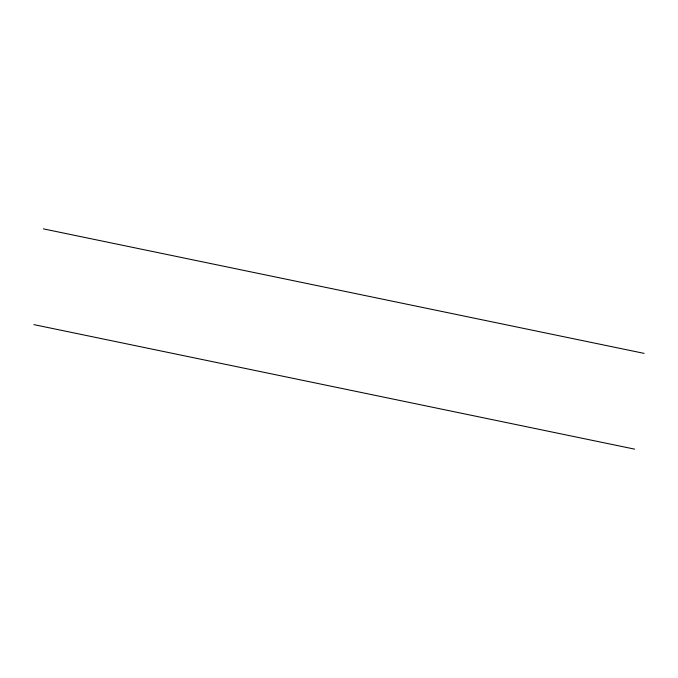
<?xml version="1.0" encoding="UTF-8"?>
<svg xmlns="http://www.w3.org/2000/svg" width="678" height="678" viewBox="0 0 678 678"><rect width="100%" height="100%" fill="white"/><g stroke="black" fill="none" stroke-linecap="round" stroke-linejoin="round"><path stroke-width="1.02" d="M43.35 228.859L644.1 353.374M33.9 324.626L634.65 449.141"/></g></svg>
